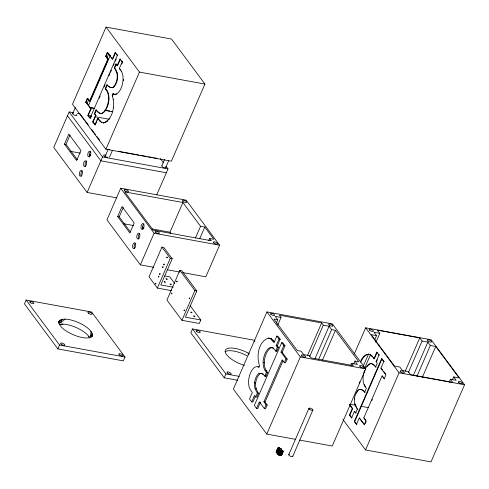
<?xml version="1.0" encoding="UTF-8"?>
<svg xmlns="http://www.w3.org/2000/svg" width="489" height="489" viewBox="0 0 489 489"><rect width="100%" height="100%" fill="white"/><g stroke="black" fill="none" stroke-linecap="round" stroke-linejoin="round"><path stroke-width="0.73" d="M279.739 455.161L281.572 451.084L280.24 451.072L279.195 450.021L282.887 450.834L283.149 451.573L281.585 451.09L279.739 455.161L277.923 454.544L277.514 453.878L278.003 453.731M100.954 113.613L101.394 113.692A12.885 6.443 -79.6 0 0 108.943 99.988L108.961 98.57A12.885 6.443 -79.6 0 0 106.999 90.569L105.661 88.766L107.342 84.909L106.902 84.829L105.221 88.686L106.559 90.489A12.885 6.443 -79.6 0 1 108.521 98.491L108.509 99.909A12.885 6.443 -79.6 0 1 100.954 113.613A24.609 12.304 -79.6 0 1 95.997 109.903L94.322 113.76L95.954 115.447L93.099 122.005L95.276 124.933L92.665 121.926L95.514 115.367M262.281 373.7A21.779 10.886 -79.6 0 0 260.185 373.553A10.275 5.141 -79.6 0 0 255.802 382.056L255.686 382.942A9.175 4.59 -79.6 0 0 256.224 388.706L256.334 389.018A30.752 15.373 -79.6 0 0 258.547 393.309L256.872 397.166L255.716 396.952L257.391 393.095A30.752 15.373 -79.6 0 1 255.179 388.804L255.069 388.498A9.175 4.59 -79.6 0 1 254.531 382.728L254.641 381.842A10.275 5.141 -79.6 0 1 259.029 373.339A21.779 10.886 -79.6 0 1 264.769 376.12L265.924 376.334L267.605 372.477L266.45 372.263L265.111 370.466A12.885 6.443 -79.6 0 1 263.149 362.465L263.168 361.041A12.885 6.443 -79.6 0 1 270.717 347.343L271.872 347.551A24.609 12.304 -79.6 0 1 272.801 347.82M267.605 372.477L266.267 370.68A12.885 6.443 -79.6 0 1 264.304 362.679L264.323 361.255A12.885 6.443 -79.6 0 1 271.872 347.551M91.076 337.343L90.661 336.224L90.972 331.346A18.081 6.626 23.5 0 0 65.129 319.109L62.079 319.329L59.951 320.173L58.295 322.337M105.098 122.635L103.234 122.898C113.424 119.402 115.288 104.774 112.293 95.673A1.167 0.587 -79.6 0 1 112.397 94.456A1.167 0.587 -79.6 0 1 113.02 93.809L113.576 93.955A12.659 6.326 -79.6 0 0 116.889 93.98M117.592 65.691L117.152 65.612L120.001 59.053L120.441 59.132L117.592 65.691L115.96 64.004L114.279 67.861A30.752 15.373 -79.6 0 1 116.492 72.146L116.602 72.458A9.175 4.59 -79.6 0 1 117.14 78.222L117.03 79.114A10.275 5.141 -79.6 0 1 112.647 87.617A21.779 10.886 -79.6 0 1 106.902 84.829M116.394 64.083L114.719 67.94A30.752 15.373 -79.6 0 1 116.932 72.231L117.042 72.537A9.175 4.59 -79.6 0 1 117.58 78.307L117.464 79.194A10.275 5.141 -79.6 0 1 113.081 87.696L112.647 87.617M349.678 404.764A12.659 6.326 -79.6 0 0 350.417 406.023L352.257 408.498L349.409 415.057L351.579 417.979L354.427 411.426L355.625 413.034L357.3 409.177A30.752 15.373 -79.6 0 1 355.087 404.886L354.977 404.574A9.175 4.59 -79.6 0 1 354.439 398.81L354.549 397.924A10.275 5.141 -79.6 0 1 358.938 389.421L359.372 389.501A21.779 10.886 -79.6 0 1 365.118 392.282L364.678 392.202A21.779 10.886 -79.6 0 0 358.938 389.421M279.916 454.538L281.181 455.033M91.791 336.365L92.177 333.577L90.972 331.346M91.932 336.842L92.177 333.577L90.661 336.224M91.95 336.664L92.25 335.466L91.186 336.884L89.059 337.734A18.081 6.626 23.5 0 1 73.65 334.916C68.081 332.282 61.773 329.305 58.955 323.48L58.888 321.591L59.951 320.173L58.533 322.612M279.635 450.259C283.657 452.857 278.284 447.288 278.797 452.319M279.849 455.076L281.554 455.375L283.149 451.102M58.833 323.052L60.783 322.563L62.079 319.329L58.668 322.734M282.856 451.176L281.591 450.681L282.856 451.176L281.016 455.43M73.613 112.763L69.151 111.95L53.723 147.433L87.128 192.434L116.889 197.874M106.046 27.091L72.506 104.23L105.911 149.231L171.382 161.199L204.928 84.053L171.523 39.053L106.046 27.091L139.457 72.091L204.928 84.053M72.592 113.748L75.294 107.531M64.432 144.121L68.79 134.096L80.985 150.52L76.62 160.551L64.432 144.121L65.972 144.402L77.262 159.616M65.972 144.402L70.043 135.043M89.994 117.818L88.258 115.483L91.107 108.925L85.661 102.091L87.335 98.234L88.643 99.487M87.335 98.234L89.945 101.241L108.228 59.2L105.618 56.192L107.299 52.335L110.655 56.351M91.107 108.925L86.101 102.17L87.775 98.313M108.228 59.2L106.058 56.272L107.733 52.415M87.011 103.705L88.833 99.518M106.736 58.338L108.864 53.448M89.511 101.162L107.788 59.114M88.46 105.575L110.312 55.318M115.159 52.525L115.6 52.61L112.745 59.163L112.305 59.083L115.159 52.525L117.329 55.453L89.994 118.326L87.818 115.398L90.673 108.845M90.428 118.405L91.339 116.309M99.236 98.148L100.147 96.052M104.102 86.969L105.013 84.872M108.961 75.789L109.872 73.698M110.477 72.299L111.388 70.202M113.515 65.312L114.12 63.918M115.337 61.119L116.248 59.022M95.954 115.447L94.762 113.839L96.437 109.982L95.997 109.903M94.835 124.848L97.684 118.295L101.675 122.427L99.524 120.771L97.684 118.295M113.087 93.827L113.136 93.87A12.659 6.326 -79.6 0 0 121.712 86.645A12.659 6.326 -79.6 0 0 121.162 71.009L119.322 68.533L122.177 61.975L120.001 59.053M95.844 123.619L96.7 121.651M97.268 120.343L98.124 118.375M121.755 64.022L122.611 62.06L121.743 60.887M26.125 300.044L24.45 303.901L57.855 348.901L123.332 360.87L125.007 357.013L91.602 312.013L26.125 300.044L59.536 345.045L125.007 357.013M87.128 192.434L102.556 156.945L69.151 111.95M105.911 149.231L139.457 72.091M105.111 156.431L108.112 149.524M109.438 157.269L112.446 150.361M182.764 272.599L205.832 276.817L219.585 245.185L186.175 200.184L120.704 188.222L106.95 219.848L140.355 264.849L153.748 267.3M57.855 348.901L59.536 345.045M117.66 216.541L122.018 206.511L134.212 222.935L129.854 232.966L117.66 216.541L119.2 216.823L130.49 232.03M119.2 216.823L123.271 207.458M161.859 165.594L164.561 159.377M165.887 167.122L168.589 160.905M156.786 194.775L168.033 168.913L166.223 166.48M140.355 264.849L154.108 233.222L120.704 188.222M173.082 287.196L160.808 284.953L172.214 258.724L163.858 247.471L161.932 247.122L149.023 276.823L157.372 288.07L171.443 290.643M170.893 233.424L169.989 232.208L182.904 202.507L124.75 191.877L153.143 230.13L211.303 240.759L209.628 238.504L208.73 240.576M157.372 288.07L170.288 258.369L161.932 247.122M200.802 320.002L185.392 317.184L196.798 290.955L181.767 270.704L179.842 270.356L166.926 300.057L181.957 320.307L199.292 323.474L200.802 320.002L190.19 305.711M195.447 238.027L200.557 226.285L182.904 202.507M199.689 238.797L204.793 227.055L200.557 226.285M181.957 320.307L194.873 290.607L179.842 270.356M255.001 340.362L192.501 328.944L190.826 332.801L224.231 377.801L237.623 380.246M224.231 377.801L225.906 373.944L192.501 328.944M299.519 440.063L332.251 446.041L365.796 368.902L332.392 323.901L266.915 311.933L233.375 389.079L266.78 434.079L295.796 439.379M276.267 323.272L277.783 319.782L275.276 316.401L281.053 317.459L277.715 325.136M270.717 347.343A24.609 12.304 -79.6 0 1 275.674 351.053L276.829 351.261L278.504 347.404L277.312 345.796L280.16 339.238L277.99 336.316L276.835 336.102L273.987 342.661L270.435 338.608L268.437 338.058C258.253 341.554 256.383 356.175 259.378 365.283A1.167 0.587 -79.6 0 1 259.274 366.499A1.167 0.587 -79.6 0 1 258.65 367.141L258.534 367.08A12.659 6.326 -79.6 0 0 249.958 374.305A12.659 6.326 -79.6 0 0 250.515 389.947L252.348 392.422L249.5 398.975L251.67 401.903L252.825 402.111L255.392 396.212M251.67 401.903L254.518 395.344L255.716 396.952M278.504 347.404L277.349 347.196L276.157 345.589L279.005 339.03L276.835 336.102M264.769 376.12L266.45 372.263M275.674 351.053L277.349 347.196M256.511 408.425L259.366 401.872L264.378 408.621L265.533 408.828L267.208 404.971L266.053 404.764L263.883 401.836L282.165 359.794L284.335 362.716L285.49 362.93L287.165 359.073L282.153 352.324L285.008 345.766L282.838 342.838L281.682 342.63L254.341 405.503L256.511 408.425L257.666 408.639L260.521 402.08M287.165 359.073L286.01 358.859L280.998 352.111L283.852 345.552L281.682 342.63M267.208 404.971L265.038 402.05L283.021 360.693M264.378 408.621L266.053 404.764M284.335 362.716L286.01 358.859M266.78 434.079L300.325 356.933L266.915 311.933M307.379 355.741L321.64 322.936L279.384 315.209L281.053 317.459M309.653 356.591L323.315 325.185L321.64 322.936M315.13 358.345L329.091 326.242L323.315 325.185M277.697 448.12L276.224 452.252L277.697 448.12L278.956 448.346L278.253 447.404L276.578 451.261M278.345 448.994L276.67 452.851L276.921 453.193L277.624 453.321L279.305 449.464L278.345 448.994L279.305 449.464M276.921 453.193L278.602 449.336M278.21 451.054L277.367 452.979L277.624 453.321M278.51 450.809L277.673 452.735L278.064 452.808M278.993 449.984L279.555 448.694L281.56 449.061L281.004 450.351M277.507 453.981L279.25 449.947M318.547 359.629L331.597 329.617L329.091 326.242M277.544 454.11L279.555 448.694M277.642 454.257L279.5 449.874M277.764 454.403L279.445 450.546M277.923 454.544L279.598 450.687M278.107 454.684L279.787 450.827M278.327 454.813L280.001 450.956M278.559 454.929L280.24 451.072M280.808 450.082L281.364 448.798L278.253 447.404M278.791 455.027L280.472 451.17M279.03 455.1L280.704 451.243M279.262 455.155L280.937 451.298M279.549 455.186L281.23 451.329M281.413 451.86L281.976 450.577M280.992 453.003L281.829 451.078M280.173 455.118L281.853 451.255M281.212 453.101L282.049 451.176M280.466 455.259L282.141 451.402M280.753 455.363L282.434 451.506M322.398 360.332L335.448 330.319L331.597 329.617M281.199 455.455L282.88 451.598M281.352 455.455L283.235 451.237M281.475 455.43L283.278 451.353M288.748 454.758L308.877 408.468M292.777 456.286L312.905 410.002M354.189 354.213L365.668 327.801L431.145 339.769L464.55 384.77L431.005 461.909L365.534 449.947L342.96 419.538M350.754 365.466L351.658 363.37L357.441 364.427L354.935 361.053L353.718 363.847M363.18 366.359L368.339 354.494M374.715 339.837L376.536 335.65L374.03 332.269L379.806 333.327L375.858 342.404M364.629 368.229L370.699 354.268M373.896 358.743L376.744 352.184L377.184 352.263L374.329 358.822L370.344 354.69L372.496 356.347L372.056 356.267M352.019 418.058L349.843 415.137L352.697 408.578L350.857 406.102A12.659 6.326 -79.6 0 1 349.806 404.103M365.252 368.981A12.885 6.443 -79.6 0 1 370.625 363.419A24.609 12.304 -79.6 0 1 375.583 367.129L377.257 363.272L376.065 361.664L378.914 355.106L376.744 352.184M377.361 359.776L376.506 361.744L376.065 361.664M364.678 392.202L366.359 388.345L365.02 386.542A12.885 6.443 -79.6 0 1 363.058 378.547L363.07 377.123A12.885 6.443 -79.6 0 1 364.672 370.32M354.25 421.579L381.591 358.706L382.025 358.785L354.69 421.659L356.86 424.586L354.25 421.579L354.69 421.659M356.42 424.507L359.274 417.948L364.721 424.776M359.274 417.948L364.287 424.696L365.961 420.84L363.792 417.918L382.068 375.87L384.244 378.798L385.919 374.941L380.907 368.193L383.761 361.634L381.591 358.706M371.719 400.766L372.318 399.385M365.283 423.492L366.12 421.567M365.534 449.947L399.073 372.801L365.668 327.801M405.161 371.402L419.727 337.899L377.465 330.179L379.806 333.327M408.407 372.459L422.068 341.053L419.727 337.899M413.272 375.613L427.844 342.111L422.068 341.053M416.995 376.194L430.351 345.485L427.844 342.111M422.386 377.178L435.742 346.469L430.351 345.485M449.202 382.031L450.412 379.238L456.194 380.295L453.688 376.921L452.472 379.715M362.056 358.663L360.338 361.891L360.778 361.97C362.398 358.626 364.696 354.653 368.785 354.219C365.839 353.969 363.633 356.481 362.056 358.663L362.496 358.743M60.783 322.563L65.129 319.109M107.421 121.303L105.379 122.384M62.947 324.121L59.896 324.341L62.947 324.121A18.081 6.626 23.5 0 1 88.79 336.359L89.475 337.557M117.329 55.453L117.77 55.532L116.468 53.778M105.618 56.192L106.058 56.272M122.177 61.975L122.611 62.06M119.322 68.533L120.496 69.603M114.279 67.861L114.719 67.94M121.162 71.009L121.596 71.088M116.602 72.458L117.042 72.537M117.14 78.222L117.58 78.307M105.221 88.686L105.661 88.766M106.559 90.489L106.999 90.569M112.36 95.856L112.8 95.942M108.521 98.491L108.961 98.57M113.399 99.511L113.839 99.591M85.661 102.091L86.101 102.17M113.393 107.335L113.833 107.415M90.361 107.494L93.338 108.038M105.239 110.214L109.707 111.034M111.192 111.303L112.684 111.578M89.493 107.562L94.683 108.509M105.062 110.404L112.476 111.761M94.322 113.76L94.762 113.839M109.524 118.369L109.958 118.448M77.335 113.442L80.312 113.986M87.818 115.398L88.258 115.483M88.497 115.483L91.474 116.027M95.19 116.706L109.328 119.292M107.525 120.838L107.959 120.917M99.524 120.771L99.964 120.85M92.665 121.926L93.099 122.005M118.809 151.37L138.827 155.025M140.312 155.3L146.981 156.517M148.467 156.792L152.171 157.464M153.656 157.739L157.36 158.418M102.556 156.945L168.033 168.913M70.532 151.339L80.227 153.112M89.175 154.75L90.667 155.019M166.352 172.77L100.881 160.808L67.476 115.807M209.628 238.504L213.864 239.28L204.793 227.055M123.766 223.76L133.454 225.527M142.403 227.165L143.894 227.44M152.097 228.938L169.989 232.208M154.108 233.222L219.585 245.185M170.288 258.369L172.214 258.724M167.14 269.745L179.787 272.055M164.732 275.943L169.787 276.872L174.622 283.382M194.873 290.607L196.798 290.955M376.536 335.65L371.145 334.659L394.482 366.102L399.874 367.086L402.38 370.46L408.156 371.518L410.491 374.666L452.753 382.392L450.412 379.238M277.783 319.782L273.932 319.072L297.269 350.515L301.12 351.218L303.626 354.592L309.403 355.65L311.071 357.899L353.333 365.619L351.658 363.37M378.914 355.106L379.354 355.185L378.486 354.018M366.2 354.653L366.64 354.733M279.005 339.03L280.16 339.238M268.437 338.058L271.591 338.822L274.408 341.884M270.435 338.608L271.591 338.822M364.06 356.194L364.494 356.273M272.147 340.185L273.302 340.399M383.761 361.634L384.195 361.713L382.459 359.372M283.852 345.552L285.008 345.766M453.688 376.921L459.079 377.905L435.742 346.469M276.157 345.589L277.312 345.796M370.625 363.419L371.065 363.498A24.609 12.304 -79.6 0 1 376.017 367.208M354.935 361.053L358.785 361.756L335.448 330.319M380.907 368.193L382.6 369.959M399.073 372.801L464.55 384.77M280.998 352.111L282.153 352.324M300.325 356.933L365.796 368.902M382.068 375.87L384.678 378.877M263.149 362.465L264.304 362.679M365.02 386.542L365.46 386.628M265.111 370.466L266.267 370.68M259.029 373.339L260.185 373.553M225.906 373.944L239.298 376.389M354.439 398.81L354.88 398.89M254.531 382.728L255.686 382.942M354.977 404.574L355.411 404.654M350.051 404.281L355.98 405.363M361.169 406.31L368.584 407.667M255.069 388.498L256.224 388.706M350.417 406.023L350.857 406.102M357.3 409.177L357.74 409.256A30.752 15.373 -79.6 0 1 357.428 408.786M352.257 408.498L352.697 408.578M257.391 393.095L258.547 393.309M354.427 411.426L356.059 413.113M349.409 415.057L349.843 415.137M363.792 417.918L365.968 420.338M263.883 401.836L265.038 402.05M277.899 448.395L279.739 448.951M276.016 451.977L277.275 452.203M113.527 93.906L113.46 93.888A1.167 0.587 -79.6 0 0 113.057 94.139M278.999 454.856L278.174 454.501M101.235 122.348L103.674 122.977M368.345 354.134L370.778 354.769M244.408 365.387A18.081 6.626 23.5 0 1 228.791 357.037L226.535 354.611A18.081 6.626 23.5 0 1 229.873 348.034A18.081 6.626 23.5 0 1 248.112 353.052L249.39 353.822M373.596 357.832L374.329 358.822M383.853 371.646L385.521 373.896M111.492 57.476L112.329 58.601M107.299 52.335L112.305 59.083M115.96 64.004L117.152 65.612M160.355 158.577L163.515 162.831M80.667 114.719L84.261 119.56M85.159 120.765L88.301 125.001M91.443 129.23L95.477 134.671M96.828 136.486L99.518 140.111M88.79 336.359L89.695 338.033M248.112 353.052L248.589 354.714M262.782 373.865A21.779 10.886 -79.6 0 1 263.278 374.073M265.527 375.845A21.779 10.886 -79.6 0 1 265.924 376.334M273.253 348.003A24.609 12.304 -79.6 0 1 273.693 348.229M276.481 350.766A24.609 12.304 -79.6 0 1 276.829 351.261M258.094 366.854A12.659 6.326 -79.6 0 1 259.176 367.05M101.394 113.692A24.609 12.304 -79.6 0 1 97.91 111.773M97.146 110.942A24.609 12.304 -79.6 0 1 96.785 110.477M113.081 87.696A21.779 10.886 -79.6 0 1 108.161 85.85M109.921 149.481A2.262 0.831 23.5 0 1 109.395 149.353M112.733 95.752A1.167 0.587 -79.6 0 1 112.708 95.031M123.521 79.34A12.659 6.326 -79.6 0 1 123.448 80.642M107.684 157.116A2.262 0.831 23.5 0 1 105.135 156.706A2.262 0.831 23.5 0 1 103.674 155.135A2.262 0.831 23.5 0 1 105.972 155.27M165.661 166.871A2.262 0.831 23.5 0 1 163.974 167.623A2.262 0.831 23.5 0 1 162.03 165.6M76.473 114.493A2.262 0.831 23.5 0 1 76.278 115.624A2.262 0.831 23.5 0 1 73.442 114.603A2.262 0.831 23.5 0 1 73.148 113.295M89.725 156.828A2.94 1.467 -79.6 0 1 89.395 153.931A2.94 1.467 -79.6 0 1 90.813 151.517M85.599 166.553A2.94 1.467 -79.6 0 1 85.245 163.369A2.94 1.467 -79.6 0 1 86.932 161.064M81.474 176.272A2.94 1.467 -79.6 0 1 81.217 172.458L81.504 171.804A2.94 1.467 -79.6 0 1 82.244 170.912M356.536 393.168A10.275 5.141 -79.6 0 1 357.172 392.007M357.508 391.481A10.275 5.141 -79.6 0 1 358.229 390.552M356.829 407.795A30.752 15.373 -79.6 0 1 356.548 407.264M356.279 406.72A30.752 15.373 -79.6 0 1 356.016 406.151M355.766 405.57A30.752 15.373 -79.6 0 1 355.527 404.965M355.283 404.262A9.175 4.59 -79.6 0 1 355.161 403.847M359.763 381.658A1.167 0.587 -79.6 0 1 359.134 383.278M365.149 386.169A12.885 6.443 -79.6 0 1 364.867 385.668M364.605 385.118A12.885 6.443 -79.6 0 1 364.366 384.531M367.056 366.701A12.885 6.443 -79.6 0 1 370.552 363.657M292.728 456.048A2.17 0.795 23.5 0 1 290.185 456.127A2.17 0.795 23.5 0 1 289.384 454.391M254.402 341.701A2.262 0.831 23.5 0 1 254.402 341.016M225.148 351.768A18.081 6.626 23.5 0 1 246.939 355.754M142.953 229.243A2.94 1.467 -79.6 0 1 142.623 226.346A2.94 1.467 -79.6 0 1 144.047 223.931M138.827 238.968A2.94 1.467 -79.6 0 1 138.399 236.163A2.94 1.467 -79.6 0 1 139.762 233.62M134.707 248.687A2.94 1.467 -79.6 0 1 134.451 244.873L134.738 244.225A2.94 1.467 -79.6 0 1 135.875 243.137M184.017 310.393C184.579 311.976 184.714 308.486 184.017 310.393M155.416 283.687C155.826 285.435 156.235 281.908 155.416 283.687M158.436 276.737C158.827 278.498 159.267 274.977 158.436 276.737M159.61 274.036C160.001 275.79 160.441 272.306 159.61 274.036M162.629 267.092C163.02 268.858 163.46 265.331 162.629 267.092M163.803 264.396C164.194 266.157 164.634 262.63 163.803 264.396M171.498 293.449C171.89 295.209 172.33 291.682 171.498 293.449M176.7 281.493C177.091 283.253 177.531 279.726 176.7 281.493M189.225 298.363C189.616 300.13 190.056 296.603 189.225 298.363M166.822 257.446C167.201 259.219 167.666 255.698 166.822 257.446M166.101 278.803C166.896 280.46 168.344 278.742 166.101 278.803M164.231 281.75C165.031 283.406 166.48 281.688 164.231 281.75M170.148 284.048C170.942 285.704 172.391 283.987 170.148 284.048M190.826 312.116C191.621 313.773 193.069 312.055 190.826 312.116M193.711 315.949C194.512 317.606 195.955 315.888 193.711 315.949M280.778 448.682L279.347 448.419L278.816 447.698L280.778 448.682M30.165 302.495A2.262 0.831 23.5 0 0 33.759 303.59A2.262 0.831 23.5 0 0 31.504 301.548A2.262 0.831 23.5 0 0 30.165 302.495M61.064 344.122A2.262 0.831 23.5 0 0 64.664 345.21A2.262 0.831 23.5 0 0 62.403 343.174A2.262 0.831 23.5 0 0 61.064 344.122M119.444 354.935A2.262 0.831 23.5 0 0 122.916 355.741A2.262 0.831 23.5 0 0 120.239 353.718A2.262 0.831 23.5 0 0 119.444 354.935M88.301 313.107A2.262 0.831 23.5 0 0 91.908 314.225A2.262 0.831 23.5 0 0 89.689 312.184A2.262 0.831 23.5 0 0 88.301 313.107M270.955 314.378A2.262 0.831 23.5 0 0 274.549 315.472A2.262 0.831 23.5 0 0 272.287 313.437A2.262 0.831 23.5 0 0 270.955 314.378M360.222 366.811A2.262 0.831 23.5 0 0 363.7 367.636A2.262 0.831 23.5 0 0 361.047 365.607A2.262 0.831 23.5 0 0 360.222 366.811M329.268 325.142A2.262 0.831 23.5 0 0 332.783 326.035A2.262 0.831 23.5 0 0 330.222 323.999A2.262 0.831 23.5 0 0 329.268 325.142M301.854 356.004A2.262 0.831 23.5 0 0 305.454 357.098A2.262 0.831 23.5 0 0 303.192 355.057A2.262 0.831 23.5 0 0 301.854 356.004M81.675 175.368A2.94 1.467 -79.6 0 0 81.645 170.52A2.94 1.467 -79.6 0 0 79.352 174.102A2.94 1.467 -79.6 0 0 81.675 175.368M90.208 155.826A2.94 1.467 -79.6 0 0 89.872 151.168A2.94 1.467 -79.6 0 0 87.751 155.135A2.94 1.467 -79.6 0 0 90.208 155.826M85.734 165.912A2.94 1.467 -79.6 0 0 85.966 160.96A2.94 1.467 -79.6 0 0 83.552 164.182A2.94 1.467 -79.6 0 0 85.734 165.912M369.708 330.246A2.262 0.831 23.5 0 0 373.303 331.34A2.262 0.831 23.5 0 0 371.041 329.305A2.262 0.831 23.5 0 0 369.708 330.246M458.975 382.679A2.262 0.831 23.5 0 0 462.453 383.504A2.262 0.831 23.5 0 0 459.801 381.475A2.262 0.831 23.5 0 0 458.975 382.679M428.022 341.01A2.262 0.831 23.5 0 0 431.536 341.903A2.262 0.831 23.5 0 0 428.969 339.867A2.262 0.831 23.5 0 0 428.022 341.01M400.607 371.872A2.262 0.831 23.5 0 0 404.201 372.966A2.262 0.831 23.5 0 0 401.946 370.925A2.262 0.831 23.5 0 0 400.607 371.872M309.421 409.281A2.17 0.795 23.5 0 0 312.819 410.192A2.17 0.795 23.5 0 0 310.429 408.229A2.17 0.795 23.5 0 0 309.421 409.281M227.44 373.015A2.262 0.831 23.5 0 0 231.034 374.109A2.262 0.831 23.5 0 0 228.779 372.068A2.262 0.831 23.5 0 0 227.44 373.015M196.541 331.389A2.262 0.831 23.5 0 0 200.135 332.483A2.262 0.831 23.5 0 0 197.874 330.442A2.262 0.831 23.5 0 0 196.541 331.389M213.797 242.923A2.262 0.831 23.5 0 0 217.391 244.017A2.262 0.831 23.5 0 0 215.136 241.976A2.262 0.831 23.5 0 0 213.797 242.923M182.898 201.297A2.262 0.831 23.5 0 0 186.492 202.391A2.262 0.831 23.5 0 0 184.231 200.349A2.262 0.831 23.5 0 0 182.898 201.297M155.643 232.293A2.262 0.831 23.5 0 0 159.237 233.387A2.262 0.831 23.5 0 0 156.975 231.346A2.262 0.831 23.5 0 0 155.643 232.293M134.903 247.782A2.94 1.467 -79.6 0 0 134.872 242.935A2.94 1.467 -79.6 0 0 132.58 246.517A2.94 1.467 -79.6 0 0 134.903 247.782M124.738 190.667A2.262 0.831 23.5 0 0 128.338 191.761A2.262 0.831 23.5 0 0 126.076 189.72A2.262 0.831 23.5 0 0 124.738 190.667M143.436 228.241A2.94 1.467 -79.6 0 0 143.1 223.583A2.94 1.467 -79.6 0 0 140.979 227.55A2.94 1.467 -79.6 0 0 143.436 228.241M138.962 238.332A2.94 1.467 -79.6 0 0 139.194 233.375A2.94 1.467 -79.6 0 0 136.779 236.597A2.94 1.467 -79.6 0 0 138.962 238.332"/></g></svg>
